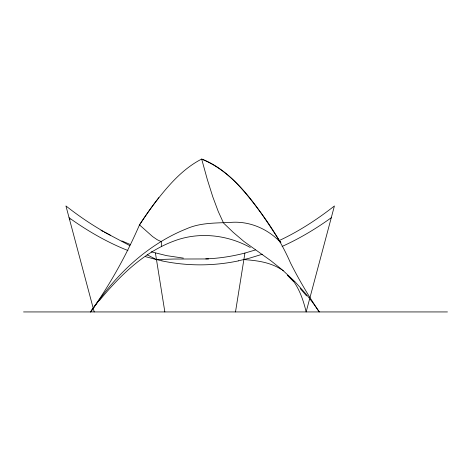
<?xml version="1.0" encoding="UTF-8"?>
<svg xmlns="http://www.w3.org/2000/svg" width="471" height="471" viewBox="0 0 471 471"><rect width="100%" height="100%" fill="white"/><g stroke="black" fill="none" stroke-linecap="round" stroke-linejoin="round"><path stroke-width="0.71" d="M235.5 311.937L244.92 253.062L255.406 249.96M309.559 299.15L306.15 311.937C303.454 300.569 299.597 289.147 292.42 279.762M309.93 297.772L334.41 205.962C317.271 219.404 298.902 231.373 279.138 240.593M98.845 300.451C121.235 269.524 150.897 243.018 186.616 228.765C200.876 222.424 216.466 223.183 231.602 222.33C250.083 221.099 268.376 229.177 280.828 242.712C259.786 210.996 238.403 174.335 201.67 159.063L207.311 179.486L212.78 196.807L218.25 211.473L223.548 223.054L233.157 232.28L243.972 241.488L270.943 260.793L282.576 270.083L295.105 281.87L305.844 293.845A230.814 186.734 -90 0 1 319.261 311.943C308.688 296.159 298.967 279.798 290.436 262.812C282.73 245.008 272.55 228.529 261.04 212.933C245.02 191.656 227.416 168.789 201.67 159.063C182.407 168.918 168.041 185.851 155.018 202.689A406.214 386.332 -90 0 0 139.493 224.897C126.199 255.482 109.914 284.772 90.55 311.937L98.292 301.187M90.55 311.937L99.399 299.715M99.399 300.557C119.681 275.947 143.561 252.285 174.052 241.005C198.856 231.549 227.257 234.723 250.289 247.487M331.272 217.737C315.829 228.812 299.45 238.632 282.111 246.439M262.306 254.24L249.336 258.214L238.408 260.834M244.92 253.062C232.121 256.371 218.991 258.438 205.768 258.856M208.559 258.95L173.828 259.032L156.478 259.603L145.551 256.66M23.55 311.937L447.45 311.937M243.872 259.603C256.76 260.457 270.219 262.253 281.293 269.418M183.396 258.12L166.616 255.641L151.238 251.82M161.942 260.834L156.478 259.603L147.14 254.77M127.953 250.531C106.994 242.241 87.371 230.849 69.078 217.737M121.871 240.922L130.426 244.579M101.006 230.401L103.061 231.444M104.438 232.15L129.855 245.626M110.685 235.4C94.889 227.004 80.011 216.99 65.94 205.962L94.2 311.937M282.294 270.089L283.277 270.79M139.469 224.879L152.628 236.595L157.243 239.745L161.347 241.7L161.347 246.539M287.475 275.305L293.839 281.687L287.475 275.176M279.933 241.8L280.828 242.712M300.21 288.558L306.568 295.888M155.43 253.062L164.85 311.937M139.516 224.914A385.425 366.562 90 0 1 158.857 197.614M238.42 260.881A184.349 182.719 0 0 1 161.93 260.881M69.59 219.48A109.243 59.405 54.3 0 1 70.173 219.633"/></g></svg>
